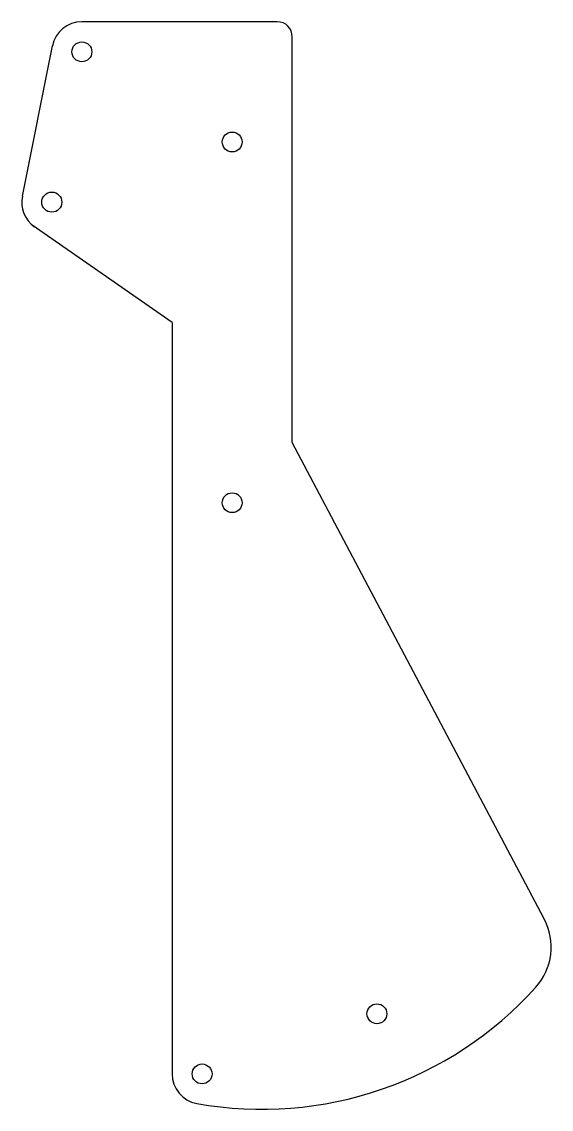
# Model space of a CAD drawing. Header units: inches. Extents: x -1.75 to 2.65, y -8.54 to 0.5.
import ezdxf

# ---------------------------------------------------------------- set-up
doc = ezdxf.new("R2010")
doc.units = ezdxf.units.IN
doc.header["$MEASUREMENT"] = 0

msp = doc.modelspace()

# ---------------------------------------------------------------- linework, layer by layer
for p, q in [((0.375, 0.5), (-1.25, 0.5)), ((0.5, -3), (0.5, 0.375)), ((-1.7451, -0.951), (-1.4951, 0.299)), ((-0.5, -2), (-1.6635, -1.1908)), ((-0.5, -2), (-0.5, -8.25)), ((2.5955, -6.9609), (0.5, -3))]:
    msp.add_line(p, q)
for centre, radius in [((-1.25, 0.25), 0.0825), ((0, -0.5), 0.0825), ((-1.5, -1), 0.0835), ((0, -3.5), 0.0825), ((1.2037, -7.75), 0.0825), ((-0.25, -8.25), 0.0825)]:
    msp.add_circle(centre, radius)
for centre, radius, start, end in [((-1.25, 0.25), 0.25, 90, 168.69007), ((0.375, 0.375), 0.125, 0, 90), ((-1.5, -1), 0.25, 168.69007, 235.18207), ((2.1535, -7.1947), 0.5, 318.00164, 27.88123), ((0.246, -5.4772), 3.0668, 259.85876, 318.00164), ((-0.25, -8.25), 0.25, 180, 259.85876)]:
    msp.add_arc(centre, radius, start, end)

doc.saveas('drawing.dxf')
